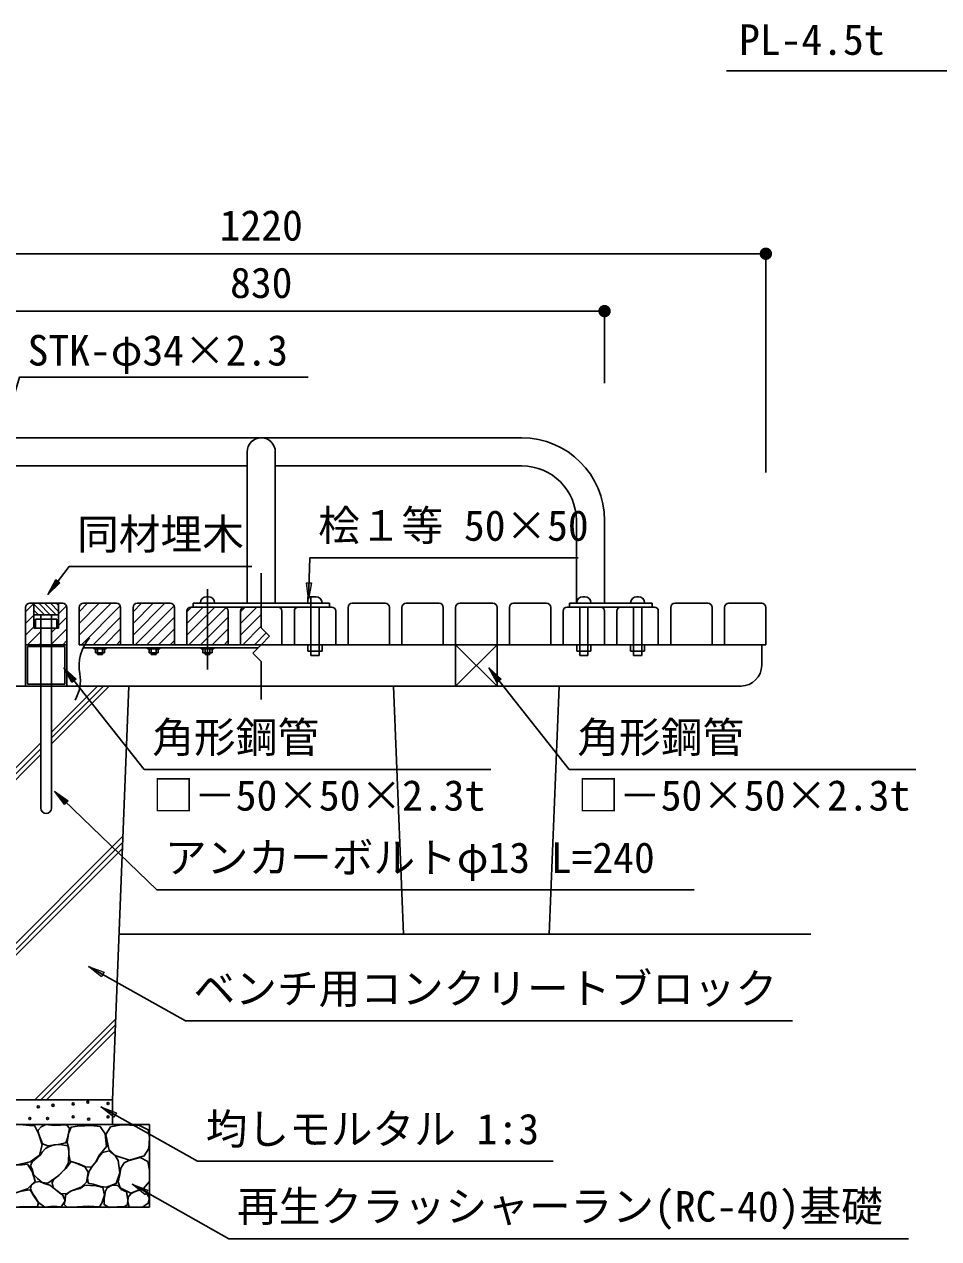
# Model space of a CAD drawing. Units: millimetres at full size, sheet at 1:20. Extents: x 146 to 5622, y 2232 to 5966.
# Drawn here: x 3276 to 4381, y 3064 to 4532 of the extents above; entities that cross this region are included whole.
import ezdxf
from ezdxf.enums import TextEntityAlignment as Align

# ---------------------------------------------------------------- set-up
doc = ezdxf.new("R2010")
doc.units = ezdxf.units.MM
doc.header["$LTSCALE"] = 20
doc.linetypes.add('DASHED', pattern=[7.5, 6, -1.5])
for name, color, linetype, lineweight in [('_0-0_', 7, 'Continuous', 25), ('ハッチ', 4, 'Continuous', 25), ('寸法', 3, 'Continuous', 25), ('本体', 7, 'Continuous', 25)]:
    doc.layers.add(name, color=color, linetype=linetype, lineweight=lineweight)
doc.styles.add('ＭＳ ゴシック', font='')
doc.styles.get('ＭＳ ゴシック').set_extended_font_data('MS Gothic')

# ---------------------------------------------------------------- blocks, each defined once
blk = doc.blocks.new('filled_dot')
at = {"color": 0, "linetype": 'Continuous', "lineweight": -2, "const_width": 1.25}
blk.add_lwpolyline([(-0.625, 0, 1), (0.625, 0, 1)], format="xyb", close=True, dxfattribs=at)

msp = doc.modelspace()

# ---------------------------------------------------------------- hatches: boundary and pattern name
at = {"layer": '寸法'}
for points in [[(3304.3, 3842.99), (3313.88, 3860.83), (3318.93, 3857)], [(3619.25, 3837), (3616.85, 3857.1), (3623.18, 3856.86)], [(3323.54, 3754.27), (3338.42, 3740.54), (3333.45, 3736.61)], [(3837.3, 3754.27), (3852.19, 3740.54), (3847.22, 3736.61)], [(3312.16, 3605.05), (3328.76, 3593.46), (3324.37, 3588.9)], [(3353.42, 3393.25), (3372.41, 3386.23), (3369.31, 3380.7)], [(3368.19, 3223.49), (3387.18, 3216.46), (3384.08, 3210.94)], [(3406.09, 3129.96), (3425.08, 3122.93), (3421.98, 3117.41)]]:
    msp.add_hatch(color=256, dxfattribs=at).paths.add_polyline_path(points)

# ---------------------------------------------------------------- linework, layer by layer
at = {"layer": '_0-0_'}
msp.add_line((3479.77, 3827.7), (3644.77, 3827.7), dxfattribs=at)
at = {"layer": 'ハッチ'}
for p, q in [((3277.27, 3822.08), (3287.27, 3832.08)), ((3287.27, 3831.13), (3300.2, 3818.19)), ((3293.28, 3832.19), (3307.28, 3818.19)), ((3300.35, 3832.19), (3314.35, 3818.19)), ((3307.42, 3832.19), (3317.27, 3822.35)), ((3314.49, 3832.19), (3317.27, 3829.42)), ((3342.27, 3793.79), (3380.67, 3832.19)), ((3342.27, 3807.93), (3366.53, 3832.19)), ((3342.27, 3822.08), (3352.38, 3832.19)), ((3407.27, 3793.79), (3445.67, 3832.19)), ((3407.27, 3807.93), (3431.53, 3832.19)), ((3407.27, 3822.08), (3417.38, 3832.19)), ((3277.27, 3807.93), (3287.27, 3817.93)), ((3287.27, 3824.06), (3293.13, 3818.19)), ((3317.27, 3819.65), (3326.84, 3829.22)), ((3344.81, 3782.19), (3391.84, 3829.22)), ((3409.81, 3782.19), (3456.84, 3829.22)), ((3472.27, 3793.79), (3506.18, 3827.7)), ((3472.27, 3807.93), (3492.04, 3827.7)), ((3472.27, 3822.08), (3477.9, 3827.7)), ((3474.81, 3782.19), (3519.69, 3827.08)), ((3537.27, 3807.93), (3557.03, 3827.69)), ((3537.27, 3822.08), (3542.89, 3827.69)), ((3537.27, 3793.79), (3562.27, 3818.79)), ((3277.27, 3793.79), (3287.27, 3803.79)), ((3308.77, 3797.01), (3313.95, 3802.19)), ((3317.27, 3805.51), (3327.27, 3815.51)), ((3358.95, 3782.19), (3392.27, 3815.51)), ((3423.95, 3782.19), (3457.27, 3815.51)), ((3488.95, 3782.19), (3522.27, 3815.51)), ((3539.81, 3782.19), (3562.27, 3804.65)), ((3279.81, 3782.19), (3295.77, 3798.15)), ((3308.77, 3782.87), (3327.27, 3801.37)), ((3322.24, 3782.19), (3327.27, 3787.22)), ((3373.1, 3782.19), (3392.27, 3801.37)), ((3387.24, 3782.19), (3392.27, 3787.22)), ((3438.1, 3782.19), (3457.27, 3801.37)), ((3452.24, 3782.19), (3457.27, 3787.22)), ((3503.1, 3782.19), (3522.27, 3801.37)), ((3517.24, 3782.19), (3522.27, 3787.22)), ((3553.95, 3782.19), (3568.27, 3796.51)), ((3293.95, 3782.19), (3295.77, 3784.01)), ((3308.77, 3662.39), (3378.57, 3732.19)), ((3308.77, 3669.46), (3371.5, 3732.19)), ((3308.77, 3676.53), (3364.43, 3732.19)), ((3208.5, 3576.27), (3295.77, 3663.53)), ((3208.78, 3569.47), (3295.77, 3656.46)), ((3209.05, 3562.67), (3295.77, 3649.39)), ((3216.66, 3372.3), (3395.01, 3550.64)), ((3216.94, 3365.5), (3394.71, 3543.27)), ((3217.21, 3358.7), (3394.42, 3535.91)), ((3288.69, 3232.19), (3386.17, 3329.67)), ((3295.77, 3232.19), (3385.87, 3322.3)), ((3302.84, 3232.19), (3385.58, 3314.94)), ((3420.91, 3124.19), (3427.27, 3113.18))]:
    msp.add_line(p, q, dxfattribs=at)
for points in [[(3254.9, 3159.99), (3251.61, 3169.1), (3251.86, 3179.47), (3254.14, 3186.55), (3255.91, 3193.63), (3257.18, 3198.18), (3261.99, 3201.47), (3267.3, 3202.48), (3274.64, 3201.72), (3281.73, 3201.22), (3288.06, 3201.22), (3293.12, 3191.35), (3297.42, 3177.7), (3294.39, 3165.3), (3282.74, 3156.96), (3268.82, 3153.92), (3260.22, 3153.67)], [(3298.02, 3179.05), (3292.9, 3191.46), (3292.42, 3195.28), (3296.25, 3199.35), (3301.75, 3202.21), (3311.9, 3201.12), (3327.39, 3201.83), (3330.5, 3197.56), (3327.92, 3185.73), (3325.87, 3179.94), (3316.88, 3177.99), (3304.34, 3176.47)], [(3342.02, 3200.65), (3332.29, 3198.89), (3329.43, 3191.42), (3327.65, 3180.57), (3329.52, 3173.36), (3329.46, 3165.79), (3331.4, 3157.9), (3341.82, 3154.82), (3349.9, 3151.07), (3357.11, 3150.78), (3362.58, 3157.7), (3365.75, 3164.33), (3375.27, 3175.55), (3373.57, 3190.91), (3367.61, 3199.76), (3356.24, 3200.93), (3349.04, 3200.65)], [(3393.12, 3201.85), (3403.59, 3201.36), (3415.18, 3201.08), (3425.65, 3195.99), (3427.35, 3186.09), (3426.5, 3173.09), (3420.84, 3164.32), (3403.02, 3158.95), (3385.58, 3164.78), (3377.83, 3172.26), (3374.45, 3190.33), (3380.11, 3199.38)], [(3291.61, 3136.97), (3286.82, 3141.99), (3285.63, 3147.01), (3283.24, 3152.27), (3285.39, 3157.29), (3290.89, 3162.07), (3295.43, 3165.41), (3297.35, 3168.76), (3301.65, 3173.3), (3305, 3175.45), (3311.94, 3177.6), (3318.63, 3178.08), (3328.45, 3176.65), (3329.64, 3169.96), (3329.09, 3156.04), (3325.09, 3148.69), (3317.68, 3140.56), (3304.28, 3131.48), (3297.35, 3132.19)], [(3320.06, 3118.54), (3314.44, 3123.06), (3310.88, 3126.47), (3309.39, 3131.66), (3311.32, 3135.66), (3314.88, 3138.48), (3325.95, 3148.95), (3332.45, 3157.33), (3338.71, 3155.45), (3349.1, 3151.08), (3353.11, 3144.82), (3350.98, 3132.56), (3344.47, 3126.3), (3332.71, 3122.17), (3327.7, 3118.67)], [(3365.56, 3128.01), (3359.03, 3129.97), (3353.16, 3131.28), (3352.28, 3138.02), (3354.24, 3145.85), (3358.6, 3152.59), (3362.51, 3157.16), (3365.78, 3163.25), (3370.34, 3168.24), (3378.38, 3170.25), (3385.58, 3164.78), (3389.28, 3158.9), (3391.46, 3143.89), (3386.89, 3130.84), (3375.35, 3126.49), (3368.17, 3127.14)], [(3389.2, 3132.97), (3391.42, 3141.85), (3392.53, 3149.35), (3396.42, 3155.74), (3401.42, 3158.51), (3408.09, 3160.46), (3415.87, 3162.4), (3425.32, 3157.4), (3426.98, 3146.85), (3426.98, 3133.52), (3420.04, 3124.91), (3404.48, 3119.36), (3391.7, 3125.75)], [(3251.11, 3125.09), (3248.57, 3128.12), (3246.04, 3131.92), (3246.3, 3137.23), (3249.33, 3141.78), (3254.4, 3147.6), (3257.94, 3152.15), (3263, 3153.16), (3273.38, 3153.67), (3279.71, 3154.43), (3285.53, 3145.58), (3288.82, 3133.94), (3279.71, 3124.33), (3263, 3119.02), (3254.9, 3119.53)], [(3288.98, 3114.51), (3285.39, 3119.53), (3283.24, 3124.31), (3284.67, 3129.33), (3288.98, 3132.43), (3294.48, 3133.15), (3299.98, 3130.76), (3306.68, 3128.85), (3322.29, 3117), (3325.07, 3110.06), (3320.37, 3102.81), (3310.55, 3103.45), (3300.52, 3102.38), (3293.16, 3107.93)], [(3327.65, 3102.4), (3324.21, 3105.75), (3325.06, 3110.24), (3325.7, 3116.92), (3331.64, 3121.59), (3338.06, 3123.59), (3343.27, 3125), (3348.89, 3129), (3362.53, 3128.2), (3370.75, 3126.2), (3372.75, 3116.98), (3369.75, 3107.16), (3366.74, 3102.75), (3353.45, 3103.67), (3339.64, 3102.85)], [(3373.2, 3115.99), (3373.4, 3120.75), (3375.89, 3125.51), (3382.1, 3128.82), (3388.31, 3128.61), (3393.07, 3123.86), (3399.48, 3120.75), (3401.14, 3111.65), (3400.72, 3105.24), (3395.96, 3102.55), (3387.89, 3102.55), (3378.37, 3101.93), (3372.37, 3105.44), (3372.37, 3112.89)], [(3256.9, 3109.72), (3256.66, 3112.83), (3259.77, 3117.13), (3264.32, 3119.28), (3270.54, 3121.2), (3276.99, 3122.63), (3282.97, 3123.11), (3286.8, 3116.42), (3293.01, 3107.72), (3291.66, 3103.02), (3283.93, 3102.79), (3274.6, 3103.27), (3265.03, 3102.31), (3258.1, 3104.23)], [(3404.63, 3118.3), (3408.56, 3120.78), (3413.94, 3122.85), (3419.12, 3123.68), (3426.16, 3118.92), (3427.19, 3114.16), (3425.74, 3107.13), (3418.91, 3102.37), (3411.46, 3102.37), (3402.56, 3102.37), (3400.9, 3109.19), (3401.53, 3114.57)]]:
    msp.add_lwpolyline(points, close=True, dxfattribs=at)
for centre in [(3352.7, 3229.19), (3292.76, 3223.57), (3310.56, 3225.44), (3334.91, 3227.08), (3377.06, 3227.64), (3282.46, 3209.52), (3304, 3209.52), (3334.91, 3211.39), (3353.64, 3208.58), (3377.06, 3211.39)]:
    msp.add_circle(centre, 1.25, dxfattribs=at)
at = {"layer": '寸法'}
for p, q in [((2952.27, 4254.7), (4172.27, 4254.7)), ((4172.27, 3990.24), (4172.27, 4254.7)), ((3147.27, 4185.35), (3977.27, 4185.35)), ((3977.27, 4098.26), (3977.27, 4185.35))]:
    msp.add_line(p, q, dxfattribs=at)
for points in [[(4555.83, 4343.61), (4486.41, 4475.96), (4124.86, 4475.81)], [(3243.35, 4016.72), (3270.08, 4105.59), (3618.93, 4105.59)], [(3304.3, 3842.99), (3329.9, 3876.66), (3551.01, 3876.66)], [(3619.25, 3837), (3621.17, 3887.09), (3945.28, 3887.09)], [(3323.54, 3754.27), (3420.83, 3631.13), (3839.93, 3631.13)], [(3837.3, 3754.27), (3934.59, 3631.13), (4353.69, 3631.13)], [(3312.16, 3605.05), (3436.1, 3485.74), (4085.55, 3485.74)], [(3353.42, 3393.25), (3470.6, 3327.49), (4204.4, 3327.49)], [(3368.19, 3223.49), (3485.36, 3157.73), (3915.02, 3157.73)], [(3406.09, 3129.96), (3523.26, 3064.2), (4344.7, 3064.2)]]:
    msp.add_lwpolyline(points, dxfattribs=at)
at = {"layer": '寸法', "lineweight": 13}
for points in [[(3304.3, 3842.99), (3313.88, 3860.83), (3318.93, 3857)], [(3619.25, 3837), (3616.85, 3857.1), (3623.18, 3856.86)], [(3323.54, 3754.27), (3338.42, 3740.54), (3333.45, 3736.61)], [(3837.3, 3754.27), (3852.19, 3740.54), (3847.22, 3736.61)], [(3312.16, 3605.05), (3328.76, 3593.46), (3324.37, 3588.9)], [(3353.42, 3393.25), (3372.41, 3386.23), (3369.31, 3380.7)], [(3368.19, 3223.49), (3387.18, 3216.46), (3384.08, 3210.94)], [(3406.09, 3129.96), (3425.08, 3122.93), (3421.98, 3117.41)]]:
    msp.add_lwpolyline(points, close=True, dxfattribs=at)
at = {"layer": '本体'}
for p, q in [((3877.27, 4032.19), (3247.27, 4032.19)), ((3545.27, 4015.19), (3545.27, 3832.19)), ((3579.27, 4015.19), (3579.27, 3832.19)), ((3545.27, 3998.19), (3247.27, 3998.19)), ((3877.27, 3998.19), (3579.27, 3998.19)), ((3943.27, 3932.51), (3943.27, 3832.19)), ((3977.27, 3932.58), (3977.27, 3832.19)), ((3562.27, 3868.48), (3562.27, 3802.51)), ((3322.27, 3832.19), (3282.27, 3832.19)), ((3287.27, 3832.19), (3287.27, 3802.19)), ((3317.27, 3832.19), (3317.27, 3802.19)), ((3387.27, 3832.19), (3347.27, 3832.19)), ((3452.27, 3832.19), (3412.27, 3832.19)), ((3479.77, 3832.19), (3479.77, 3827.7)), ((3644.77, 3832.19), (3479.77, 3832.19)), ((3488.77, 3832.79), (3488.77, 3832.19)), ((3496.17, 3840.19), (3498.37, 3840.19)), ((3505.77, 3832.79), (3505.77, 3832.19)), ((3618.77, 3840.19), (3618.77, 3832.19)), ((3618.77, 3840.19), (3628.37, 3840.19)), ((3622.27, 3840.19), (3622.27, 3832.19)), ((3635.77, 3832.79), (3635.77, 3832.19)), ((3644.77, 3832.19), (3644.77, 3827.7)), ((3712.27, 3832.19), (3672.27, 3832.19)), ((3777.27, 3832.19), (3737.27, 3832.19)), ((3842.27, 3832.19), (3802.27, 3832.19)), ((3907.27, 3832.19), (3867.27, 3832.19)), ((3934.77, 3832.19), (3934.77, 3827.69)), ((3934.77, 3832.19), (4034.77, 3832.19)), ((3943.77, 3832.79), (3943.77, 3832.19)), ((3951.17, 3840.19), (3953.37, 3840.19)), ((3960.77, 3832.79), (3960.77, 3832.19)), ((4008.77, 3832.79), (4008.77, 3832.19)), ((4016.17, 3840.19), (4018.37, 3840.19)), ((4025.77, 3832.79), (4025.77, 3832.19)), ((4034.77, 3832.19), (4034.77, 3827.69)), ((4102.27, 3832.19), (4062.27, 3832.19)), ((4167.27, 3832.19), (4127.27, 3832.19)), ((3277.27, 3827.19), (3277.27, 3782.19)), ((3287.27, 3818.19), (3317.27, 3818.19)), ((3295.77, 3782.19), (3295.77, 3818.19)), ((3308.77, 3782.19), (3308.77, 3818.19)), ((3327.27, 3827.19), (3327.27, 3782.19)), ((3342.27, 3827.19), (3342.27, 3782.19)), ((3392.27, 3827.19), (3392.27, 3782.19)), ((3407.27, 3827.19), (3407.27, 3782.19)), ((3457.27, 3827.19), (3457.27, 3782.19)), ((3472.27, 3822.7), (3472.27, 3782.19)), ((3517.27, 3827.7), (3477.27, 3827.7)), ((3522.27, 3822.7), (3522.27, 3782.19)), ((3537.27, 3822.7), (3537.27, 3782.19)), ((3542.27, 3827.69), (3562.27, 3827.69)), ((3582.27, 3827.69), (3562.27, 3827.69)), ((3587.27, 3822.7), (3587.27, 3782.19)), ((3602.27, 3822.7), (3602.27, 3782.19)), ((3647.27, 3827.7), (3607.27, 3827.7)), ((3652.27, 3822.7), (3652.27, 3782.19)), ((3667.27, 3827.19), (3667.27, 3782.19)), ((3717.27, 3827.19), (3717.27, 3782.19)), ((3732.27, 3827.19), (3732.27, 3782.19)), ((3782.27, 3827.19), (3782.27, 3782.19)), ((3797.27, 3827.19), (3797.27, 3782.19)), ((3847.27, 3827.19), (3847.27, 3782.19)), ((3862.27, 3827.19), (3862.27, 3782.19)), ((3912.27, 3827.19), (3912.27, 3782.19)), ((3927.27, 3822.7), (3927.27, 3782.19)), ((3931.95, 3827.69), (4037.59, 3827.69)), ((3934.77, 3827.69), (4034.77, 3827.69)), ((3977.27, 3822.7), (3977.27, 3782.19)), ((3992.27, 3822.7), (3992.27, 3782.19)), ((4042.27, 3822.7), (4042.27, 3782.19)), ((4057.27, 3827.19), (4057.27, 3782.19)), ((4107.27, 3827.19), (4107.27, 3782.19)), ((4122.27, 3827.19), (4122.27, 3782.19)), ((4172.27, 3827.19), (4172.27, 3782.19)), ((3287.27, 3802.19), (3317.27, 3802.19)), ((3289.27, 3813.19), (3289.27, 3802.19)), ((3289.27, 3813.19), (3315.27, 3813.19)), ((3315.27, 3813.19), (3315.27, 3802.19)), ((3562.27, 3802.51), (3572.42, 3792.35)), ((3562.27, 3782.19), (3572.42, 3792.35)), ((3277.27, 3782.19), (3327.27, 3782.19)), ((3277.27, 3732.19), (3277.27, 3782.19)), ((3279.57, 3779.89), (3324.97, 3779.89)), ((3279.57, 3734.49), (3279.57, 3779.89)), ((3295.77, 3584.69), (3295.77, 3779.89)), ((3308.77, 3584.69), (3308.77, 3779.89)), ((3324.97, 3779.89), (3324.97, 3734.49)), ((3327.27, 3782.19), (3327.27, 3732.19)), ((3342.27, 3782.19), (4172.27, 3782.19)), ((3346.95, 3778.19), (3558.27, 3778.19)), ((3359.77, 3778.19), (3359.77, 3777.19)), ((3374.77, 3777.19), (3359.77, 3777.19)), ((3361.77, 3777.19), (3361.77, 3772.19)), ((3364.27, 3777.19), (3364.27, 3770.49)), ((3364.27, 3777.19), (3364.27, 3770.49)), ((3370.27, 3777.19), (3370.27, 3770.49)), ((3370.27, 3777.19), (3370.27, 3770.49)), ((3372.77, 3777.19), (3372.77, 3772.19)), ((3374.77, 3778.19), (3374.77, 3777.19)), ((3424.77, 3778.19), (3424.77, 3777.19)), ((3439.77, 3777.19), (3424.77, 3777.19)), ((3426.77, 3777.19), (3426.77, 3772.19)), ((3429.27, 3777.19), (3429.27, 3770.49)), ((3429.27, 3777.19), (3429.27, 3770.49)), ((3435.27, 3777.19), (3435.27, 3770.49)), ((3435.27, 3777.19), (3435.27, 3770.49)), ((3437.77, 3777.19), (3437.77, 3772.19)), ((3439.77, 3778.19), (3439.77, 3777.19)), ((3489.77, 3778.19), (3489.77, 3777.19)), ((3504.77, 3777.19), (3489.77, 3777.19)), ((3491.77, 3777.19), (3491.77, 3772.19)), ((3494.27, 3777.19), (3494.27, 3770.49)), ((3494.27, 3777.19), (3494.27, 3770.49)), ((3500.27, 3777.19), (3500.27, 3770.49)), ((3500.27, 3777.19), (3500.27, 3770.49)), ((3502.77, 3777.19), (3502.77, 3772.19)), ((3504.77, 3778.19), (3504.77, 3777.19)), ((3562.27, 3782.19), (3552.11, 3772.04)), ((3618.77, 3774.19), (3618.77, 3782.19)), ((3618.77, 3774.19), (3635.77, 3774.19)), ((3622.27, 3782.19), (3622.27, 3769.19)), ((3632.27, 3782.19), (3632.27, 3769.19)), ((3635.77, 3774.19), (3635.77, 3782.19)), ((3792.27, 3782.19), (3852.27, 3782.19)), ((3797.27, 3732.19), (3797.27, 3782.19)), ((3797.27, 3782.19), (3847.27, 3732.19)), ((3847.27, 3782.19), (3797.27, 3732.19)), ((3847.27, 3782.19), (3847.27, 3732.19)), ((3943.77, 3774.19), (3943.77, 3782.19)), ((3943.77, 3774.19), (3960.77, 3774.19)), ((3947.27, 3782.19), (3947.27, 3769.19)), ((3957.27, 3782.19), (3957.27, 3769.19)), ((3960.77, 3774.19), (3960.77, 3782.19)), ((4008.77, 3774.19), (4008.77, 3782.19)), ((4008.77, 3774.19), (4025.77, 3774.19)), ((4012.27, 3782.19), (4012.27, 3769.19)), ((4022.27, 3782.19), (4022.27, 3769.19)), ((4025.77, 3774.19), (4025.77, 3782.19)), ((4167.27, 3757.19), (4167.27, 3782.19)), ((3372.77, 3772.19), (3361.77, 3772.19)), ((3364.27, 3770.49), (3370.27, 3770.49)), ((3437.77, 3772.19), (3426.77, 3772.19)), ((3429.27, 3770.49), (3435.27, 3770.49)), ((3502.77, 3772.19), (3491.77, 3772.19)), ((3494.27, 3770.49), (3500.27, 3770.49)), ((3562.27, 3761.88), (3552.11, 3772.04)), ((3562.27, 3761.88), (3562.27, 3715.85)), ((3622.27, 3769.19), (3632.27, 3769.19)), ((3947.27, 3769.19), (3957.27, 3769.19)), ((4012.27, 3769.19), (4022.27, 3769.19)), ((3202.27, 3732.19), (3402.27, 3732.19)), ((3327.27, 3732.19), (3277.27, 3732.19)), ((3324.97, 3734.49), (3279.57, 3734.49)), ((3343.18, 3732.19), (3562.27, 3732.19)), ((3382.27, 3232.19), (3402.27, 3732.19)), ((3797.27, 3732.19), (3562.27, 3732.19)), ((3722.27, 3732.19), (3922.27, 3732.19)), ((3734.27, 3432.19), (3722.27, 3732.19)), ((3847.27, 3732.19), (3797.27, 3732.19)), ((4142.31, 3732.19), (3847.27, 3732.19)), ((3922.27, 3732.19), (3910.27, 3432.19)), ((4226.46, 3432.19), (3390.27, 3432.19)), ((3222.48, 3232.19), (3382.55, 3232.19)), ((3382.27, 3232.19), (3382.27, 3202.19)), ((3177.27, 3202.19), (3427.27, 3202.19)), ((3427.27, 3202.19), (3427.27, 3102.19)), ((3177.27, 3102.19), (3427.27, 3102.19))]:
    msp.add_line(p, q, dxfattribs=at)
at = {"layer": '本体', "linetype": 'DASHED'}
for p, q in [((3497.27, 3849.32), (3497.27, 3752.34)), ((3622.27, 3832.19), (3622.27, 3782.19)), ((3632.27, 3827.7), (3632.27, 3782.19)), ((3947.27, 3827.69), (3947.27, 3782.19)), ((3957.27, 3827.69), (3957.27, 3782.19)), ((4012.27, 3827.69), (4012.27, 3782.19)), ((4022.27, 3827.69), (4022.27, 3782.19))]:
    msp.add_line(p, q, dxfattribs=at)
at = {"layer": '本体'}
for centre, radius, start, end in [((3562.27, 4015.19), 17, 0, 180), ((3877.27, 3932.19), 100, 0, 90), ((3877.27, 3932.19), 66, 0, 90), ((3282.27, 3827.19), 5, 90, 180), ((3322.27, 3827.19), 5, 0, 90), ((3347.27, 3827.19), 5, 90, 180), ((3387.27, 3827.19), 5, 0, 90), ((3412.27, 3827.19), 5, 90, 180), ((3452.27, 3827.19), 5, 0, 90), ((3496.17, 3832.79), 7.4, 90, 180), ((3498.37, 3832.79), 7.4, 0, 90), ((3628.37, 3832.79), 7.4, 0, 90), ((3672.27, 3827.19), 5, 90, 180), ((3712.27, 3827.19), 5, 0, 90), ((3737.27, 3827.19), 5, 90, 180), ((3777.27, 3827.19), 5, 0, 90), ((3802.27, 3827.19), 5, 90, 180), ((3842.27, 3827.19), 5, 0, 90), ((3867.27, 3827.19), 5, 90, 180), ((3907.27, 3827.19), 5, 0, 90), ((3951.17, 3832.79), 7.4, 90, 180), ((3953.37, 3832.79), 7.4, 0, 90), ((4016.17, 3832.79), 7.4, 90, 180), ((4018.37, 3832.79), 7.4, 0, 90), ((4062.27, 3827.19), 5, 90, 180), ((4102.27, 3827.19), 5, 0, 90), ((4127.27, 3827.19), 5, 90, 180), ((4167.27, 3827.19), 5, 0, 90), ((3477.27, 3822.7), 5, 90, 180), ((3517.27, 3822.7), 5, 0, 90), ((3542.27, 3822.7), 5, 90, 180), ((3582.27, 3822.7), 5, 0, 90), ((3607.27, 3822.7), 5, 90, 180), ((3647.27, 3822.7), 5, 0, 90), ((3932.27, 3822.7), 5, 93.65069, 180), ((3972.27, 3822.7), 5, 0, 86.34931), ((3997.27, 3822.7), 5, 93.65069, 180), ((4037.27, 3822.7), 5, 0, 86.34931), ((3394.09, 3756.25), 52, 139.07183, 190.31552), ((3298.19, 3738.79), 45.48, 328.9156, 10.31555), ((4142.27, 3757.19), 25, 270, 360), ((3302.27, 3584.69), 6.5, 180, 0)]:
    msp.add_arc(centre, radius, start, end, dxfattribs=at)

# ---------------------------------------------------------------- block references
at = {"layer": '寸法', "xscale": 6, "yscale": 6, "rotation": 180}
for p in [(4172.27, 4254.7), (3977.27, 4185.35)]:
    msp.add_blockref('filled_dot', p, dxfattribs=at)

# ---------------------------------------------------------------- texts
at = {"layer": '寸法', "style": 'ＭＳ ゴシック'}
for s, p in [('PL-4.5t', (4139.86, 4484)), ('STK-φ34×2.3', (3279.88, 4108.48)), ('桧１等 50×50', (3630.97, 3896.68)), ('同材埋木', (3339.69, 3886.25)), ('角形鋼管', (3430.62, 3640.72)), ('角形鋼管', (3944.39, 3640.72)), ('□－50×50×2.3t', (3430.62, 3570.52)), ('□－50×50×2.3t', (3944.39, 3570.52)), ('アンカーボルトφ13 L=240', (3445.9, 3495.33)), ('ベンチ用コンクリートブロック', (3480.4, 3337.08)), ('均しモルタル 1:3', (3495.16, 3167.32)), ('再生クラッシャーラン(RC-40)基礎', (3533.06, 3073.79))]:
    msp.add_text(s, height=36.95, dxfattribs=at).set_placement(p, align=Align.BOTTOM_LEFT)
for s, p in [('1220', (3562.27, 4259.5)), ('830', (3562.27, 4190.15))]:
    msp.add_text(s, height=36.95, dxfattribs=at).set_placement(p, align=Align.BOTTOM_CENTER)

doc.saveas('drawing.dxf')
